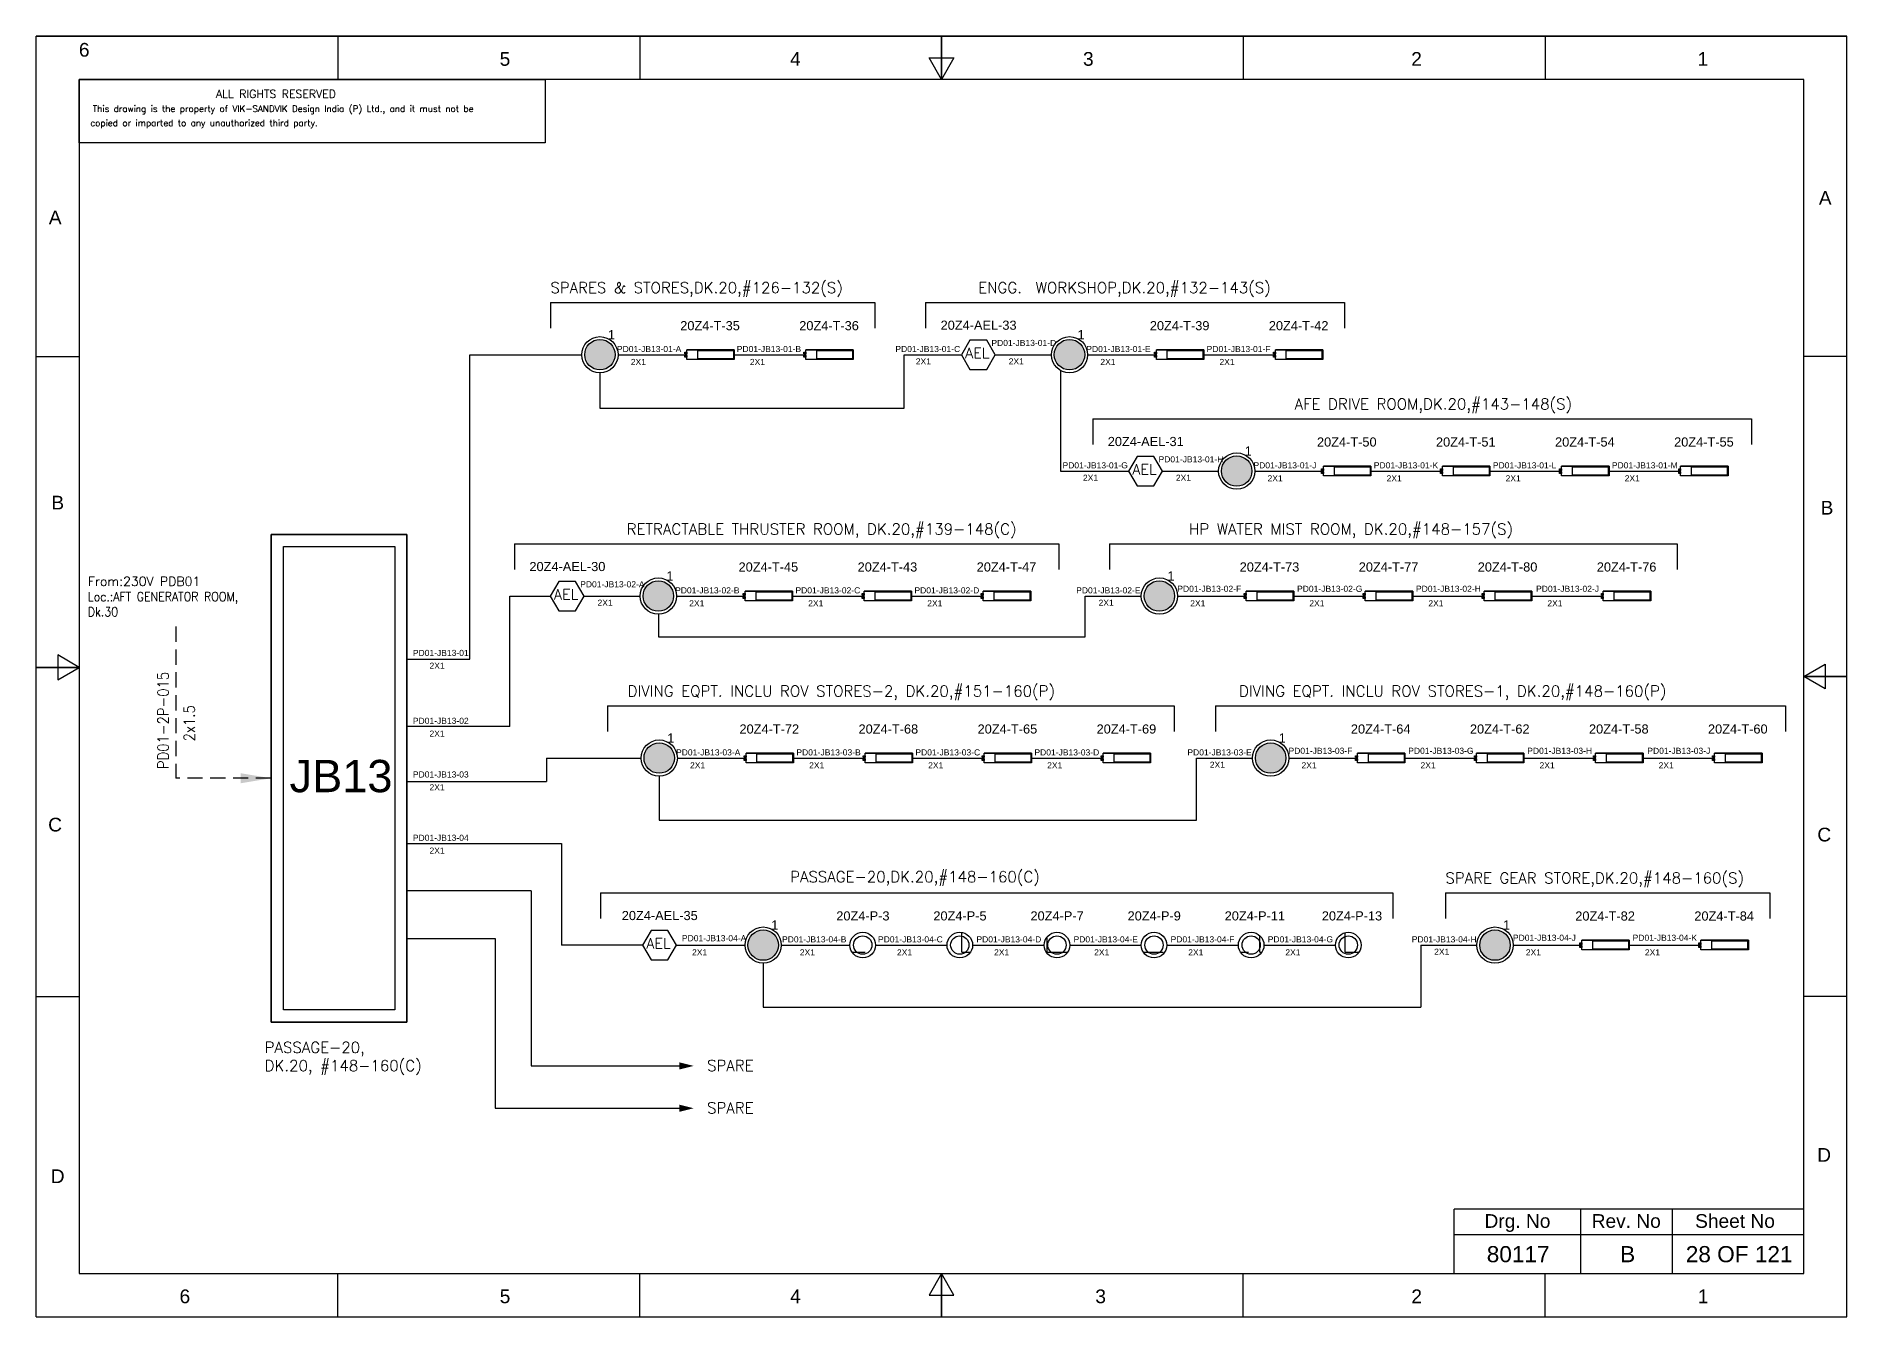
# Model space of a CAD drawing. Header units: inches. Extents: x -3311 to 1429, y -713 to 2436.
# Drawn here: x 497.8 to 794.8, y 1861.1 to 2071.1 of the extents above; entities that cross this region are included whole.
import ezdxf
from ezdxf.enums import TextEntityAlignment as Align

# ---------------------------------------------------------------- set-up
doc = ezdxf.new("R2010")
doc.units = ezdxf.units.IN
doc.linetypes.add('HIDDEN', pattern=[0.375, 0.25, -0.125])
doc.linetypes.add('SOLID', pattern=[0])
for name, color, linetype, lineweight in [('ELEC_TXT-025', 1, 'Continuous', 25), ('HEL-025', 1, 'Continuous', 25), ('HEL-035', 2, 'Continuous', 35)]:
    doc.layers.add(name, color=color, linetype=linetype, lineweight=lineweight)
doc.layers.add('LINE', color=3, linetype='SOLID')
doc.styles.add('_NORMAL', font='arial.ttf')
doc.styles.add('ROMANS', font='simplex.shx', dxfattribs={"width": 0.88})
doc.styles.get("Standard").update_dxf_attribs({"font": 'arial.ttf'})
doc.dimstyles.get("Standard").update_dxf_attribs({"dimtxt": 0.18, "dimasz": 0.18, "dimexe": 0.18, "dimexo": 0.0625, "dimgap": 0.09, "dimtad": 0, "dimtih": 1, "dimtoh": 1, "dimdec": 4, "dimzin": 0, "dimdsep": 46, "dimtxsty": 'Standard', "dimcen": 0.09, "dimadec": 0, "dimazin": 0, "dimtfac": 1, "dimtdec": 4, "dimtofl": 0, "dimtmove": 0, "dimatfit": 3, "dimfxl": 1, "dimtolj": 1, "dimtzin": 0, "dimarcsym": 0})
pattern_1 = [(0, (0, 0), (0, 6.985), [5.08, -1.905]), (90, (0, 0), (-6.985, 4e-16), [5.08, -1.905])]

# ---------------------------------------------------------------- blocks, each defined once
blk = doc.blocks.new('FIXED_KEY_SWITCH')
h = blk.add_hatch(color=1)
h.dxf.hatch_style = 1
edge = h.paths.add_edge_path()
edge.add_arc((848.13, 1737.46), 2.5, 0, 360)
at = {"color": 1}
blk.add_circle((848.13, 1737.46), 2.5, dxfattribs=at)
at = {"color": 7, "insert": (849.44, 1741.5), "char_height": 1.5, "attachment_point": 1, "style": '_NORMAL'}
blk.add_mtext_dynamic_manual_height_columns('1', width=1.5, gutter_width=7.5, heights=[0], dxfattribs=at)
blk = doc.blocks.new('SWT')
blk.add_blockref('FIXED_KEY_SWITCH', (0, 0))
blk.add_attdef('TAG_NO', (844.55, 1741.11), '', height=1.5)
blk = doc.blocks.new('2A')
at = {"color": 7, "lineweight": -3, "ltscale": 2.5}
blk.add_line((790.02, 1997.62, -0.03), (782.23, 1997.62, -0.03), dxfattribs=at)
at = {"color": 7, "lineweight": -3, "ltscale": 2.5, "elevation": -0.03}
for points in [[(781.91, 1997.21), (782.23, 1997.21), (782.23, 1996.94), (781.91, 1996.94)], [(781.91, 1996.7), (782.23, 1996.7), (782.23, 1996.44), (781.91, 1996.44)], [(782.23, 1997.62), (790.02, 1997.62), (790.02, 1996.02), (782.23, 1996.02)], [(784.03, 1997.5), (789.88, 1997.5), (789.88, 1996.14), (784.03, 1996.14)]]:
    blk.add_lwpolyline(points, close=True, dxfattribs=at)
blk = doc.blocks.new('LED TUBE LIGHT 30W')
blk.add_blockref('2A', (179.91, -357.89))
blk.add_attdef('TAG_NO.', (962.52, 1642.97), '', height=1.5)
blk = doc.blocks.new('fr')
at = {"color": 7, "linetype": 'Continuous'}
for p, q in [((33763.99, 4500.4), (33466.99, 4500.4)), ((33466.99, 4500.4), (33763.99, 4500.4)), ((33466.99, 4290.33), (33466.99, 4500.4)), ((33516.49, 4500.4), (33516.49, 4493.33)), ((33565.99, 4500.4), (33565.99, 4493.33)), ((33615.49, 4500.4), (33615.49, 4493.33)), ((33615.49, 4493.33), (33615.49, 4500.4)), ((33615.49, 4500.4), (33615.49, 4493.33)), ((33664.99, 4500.4), (33664.99, 4493.33)), ((33714.49, 4500.4), (33714.49, 4493.33)), ((33763.99, 4290.33), (33763.99, 4500.4)), ((33763.99, 4290.33), (33763.99, 4500.4)), ((33615.49, 4493.33), (33613.45, 4496.87)), ((33613.45, 4496.87), (33617.53, 4496.87)), ((33617.53, 4496.87), (33615.49, 4493.33)), ((33756.92, 4493.33), (33474.06, 4493.33)), ((33474.06, 4493.33), (33474.06, 4297.41)), ((33756.92, 4297.41), (33756.92, 4493.33)), ((33466.99, 4447.89), (33474.06, 4447.89)), ((33763.99, 4447.89), (33756.92, 4447.89)), ((33474.06, 4396.87), (33470.53, 4398.91)), ((33470.53, 4398.91), (33470.53, 4394.83)), ((33466.99, 4396.87), (33474.06, 4396.87)), ((33474.06, 4396.87), (33466.99, 4396.87)), ((33466.99, 4396.87), (33474.06, 4396.87)), ((33470.53, 4394.83), (33474.06, 4396.87)), ((33756.92, 4395.37), (33760.45, 4397.41)), ((33760.45, 4397.41), (33760.45, 4393.33)), ((33763.99, 4395.37), (33756.92, 4395.37)), ((33760.45, 4393.33), (33756.92, 4395.37)), ((33756.92, 4395.37), (33763.99, 4395.37)), ((33763.99, 4395.37), (33756.92, 4395.37)), ((33466.99, 4342.85), (33474.06, 4342.85)), ((33763.99, 4342.85), (33756.92, 4342.85)), ((33474.06, 4297.41), (33756.92, 4297.41)), ((33516.49, 4290.33), (33516.49, 4297.41)), ((33565.99, 4290.33), (33565.99, 4297.41)), ((33615.49, 4297.41), (33613.45, 4293.87)), ((33615.49, 4290.33), (33615.49, 4297.41)), ((33617.53, 4293.87), (33615.49, 4297.41)), ((33615.49, 4297.41), (33615.49, 4290.33)), ((33615.49, 4290.33), (33615.49, 4297.41)), ((33664.99, 4290.33), (33664.99, 4297.41)), ((33714.49, 4290.33), (33714.49, 4297.41)), ((33613.45, 4293.87), (33617.53, 4293.87)), ((33466.99, 4290.33), (33763.99, 4290.33)), ((33466.99, 4290.33), (33763.99, 4290.33))]:
    blk.add_line(p, q, dxfattribs=at)
at = {"color": 7, "style": '_NORMAL'}
for s, p in [('6', (33474.86, 4498.18)), ('5', (33543.88, 4496.68)), ('4', (33591.52, 4496.68)), ('3', (33639.57, 4496.68)), ('2', (33693.41, 4496.68)), ('1', (33740.39, 4496.68)), ('A', (33760.45, 4473.88)), ('A', (33470.1, 4470.68)), ('B', (33470.52, 4423.9)), ('B', (33760.74, 4423.06)), ('C', (33470.08, 4371.07)), ('C', (33760.29, 4369.44)), ('D', (33760.27, 4316.89)), ('D', (33470.51, 4313.39)), ('6', (33491.37, 4293.69)), ('5', (33543.89, 4293.69)), ('4', (33591.53, 4293.69)), ('3', (33641.59, 4293.69)), ('2', (33693.43, 4293.69)), ('1', (33740.41, 4293.69))]:
    blk.add_text(s, height=2.25, dxfattribs=at).set_placement(p, align=Align.MIDDLE_CENTER)
blk = doc.blocks.new('A$C4BAD7D21')
at = {"layer": 'HEL-025'}
blk.add_lwpolyline([(-34000, 0), (-34000, 2086), (-18714, 2086), (-18714, 0)], close=True, dxfattribs=at)
at = {"layer": 'HEL-025', "style": 'ROMANS'}
for s, p in [('This drawing is the property of VIK-SANDVIK Design India (P) Ltd., and it must not be', (-33558, 1016)), (' copied or imparted to any unauthorized third party.', (-33785, 550))]:
    blk.add_text(s, height=210, dxfattribs=at).set_placement(p)
at = {"layer": 'HEL-035', "style": 'ROMANS'}
blk.add_text('     ALL RIGHTS RESERVED', height=262.5, dxfattribs=at).set_placement((-30497, 1476))
blk = doc.blocks.new('AEL')
at = {"color": 4}
blk.add_lwpolyline([(989.98, -190.09), (992.75, -190.09), (994.14, -187.69), (992.75, -185.28), (989.98, -185.28), (988.59, -187.69)], close=True, dxfattribs=at)
at = {"color": 4, "style": 'ROMANS'}
blk.add_text('AEL', height=1.725, dxfattribs=at).set_placement((989.2, -188.27))
blk = doc.blocks.new('AEL_L')
blk.add_blockref('AEL', (0, 0))
blk.add_attdef('TAG_NO', (986.55, -183.59), '', height=1.5)
blk = doc.blocks.new('1')
h = blk.add_hatch()
h.set_pattern_fill('ANGLE', color=6)
h.set_pattern_definition(pattern_1)
h.paths.add_polyline_path([(303.23, 2044.43, 1), (306.22, 2044.43, 1)], flags=0)
h.paths.add_polyline_path([(302.63, 2044.43, 1), (306.83, 2044.43, 1)])
h.paths.add_polyline_path([(306.22, 2044.43, -1), (303.23, 2044.43, -1)], flags=16)
h = blk.add_hatch()
h.set_pattern_fill('ANGLE', color=6)
h.set_pattern_definition(pattern_1)
h.paths.add_polyline_path([(303.23, 2044.43, 1), (306.22, 2044.43, 1)])
at = {"color": 6}
for radius in [2.1, 1.5]:
    blk.add_circle((304.73, 2044.43), radius, dxfattribs=at)
blk = doc.blocks.new('LED PENDENT LIGHT 15W')
blk.add_blockref('1', (0, 0))
blk.add_attdef('TAG_NO', (301.63, 2048.1), '', height=1.5)

msp = doc.modelspace()

# ---------------------------------------------------------------- linework, layer by layer
for p, q in [((582.12, 2027.43, -0.02), (635.35, 2027.43, -0.02)), ((643.66, 2027.43, -0.1), (712.38, 2027.43, -0.1)), ((568.89, 1968.92), (568.89, 2018.88)), ((640.17, 2010.13, -0.02), (640.17, 2018.88, -0.02)), ((590.24, 2015.91, -0.02), (590.24, 2010.13, -0.02)), ((665.81, 2016.29, -0.1), (665.81, 1999.78, -0.1)), ((590.24, 2010.13, -0.02), (640.17, 2010.13, -0.02)), ((671.08, 2008.35, -0.14), (779.15, 2008.35, -0.14)), ((576.21, 1987.84, -0.02), (665.49, 1987.84, -0.02)), ((673.84, 1987.84, -0.02), (766.97, 1987.84, -0.02)), ((669.83, 1972.6, -0.02), (669.83, 1979.3, -0.02)), ((599.82, 1976.32, -0.02), (599.82, 1972.6, -0.02)), ((599.82, 1972.6, -0.02), (669.83, 1972.6, -0.02)), ((591.49, 1961.27, -0.02), (684.42, 1961.27, -0.02)), ((691.19, 1961.27, -0.04), (784.71, 1961.27, -0.04)), ((581.49, 1952.72, 0.01), (581.49, 1948.9, -0.02)), ((688.07, 1942.53, -0.02), (688.07, 1952.72, -0.02)), ((599.97, 1949.74, -0.02), (599.97, 1942.53, -0.02)), ((599.97, 1942.53, -0.02), (688.07, 1942.53, -0.02)), ((583.92, 1938.73), (583.92, 1922.04)), ((578.96, 1930.93), (558.57, 1930.93)), ((590.33, 1930.59, -0.03), (720.31, 1930.59, -0.03)), ((728.94, 1930.59, -0.21), (782.17, 1930.59, -0.21)), ((597.23, 1922.04), (583.92, 1922.04)), ((724.88, 1922.04, -0.19), (724.88, 1911.85, -0.19)), ((617.02, 1919.07, -0.03), (617.02, 1911.85, -0.03)), ((617.02, 1911.85, -0.03), (724.88, 1911.85, -0.03))]:
    msp.add_line(p, q)
at = {"color": 7, "linetype": 'Continuous'}
for p, q in [((787.69, 1878.73), (730.37, 1878.73)), ((730.37, 1868.14), (730.37, 1878.73)), ((751.15, 1868.14), (751.15, 1878.73)), ((766.16, 1868.14), (766.16, 1878.73)), ((730.37, 1874.55), (787.69, 1874.55))]:
    msp.add_line(p, q, dxfattribs=at)
at = {"linetype": 'HIDDEN', "ltscale": 10}
msp.add_lwpolyline([(520.67, 1974.29), (520.67, 1949.41)], dxfattribs=at)
for points in [[(603.25, 1902.22, 1.18, 0, 0), (605.61, 1902.22, 0, 0, 0)], [(603.25, 1895.27, 1.18, 0, 0), (605.61, 1895.27, 0, 0, 0)]]:
    msp.add_lwpolyline(points, format="xyseb")
at = {"layer": 'LINE', "color": 0}
for p, q in [((582.12, 2027.43, -0.02), (582.12, 2023.24, -0.02)), ((635.35, 2027.43, -0.02), (635.35, 2023.24, -0.02)), ((643.66, 2027.43, -0.1), (643.66, 2023.24, -0.1)), ((712.38, 2027.43, -0.1), (712.38, 2023.24, -0.1)), ((568.89, 2018.88, -0.01), (587.27, 2018.88, -0.02)), ((593.21, 2018.88, -0.02), (604.47, 2018.88, -0.05)), ((612.27, 2018.88, -0.05), (623.99, 2018.88, -0.08)), ((640.17, 2018.88, -0.05), (649.53, 2018.88, -0.08)), ((655.09, 2018.88, -0.08), (664.3, 2018.88, -0.1)), ((670.24, 2018.88, -0.1), (681.5, 2018.88, -0.13)), ((689.3, 2018.88, -0.13), (701.03, 2018.88, -0.15)), ((671.08, 2008.35, -0.14), (671.08, 2004.16, -0.14)), ((779.15, 2008.35, -0.14), (779.15, 2004.16, -0.14)), ((665.81, 1999.8, -0.1), (676.95, 1999.8, -0.12)), ((682.51, 1999.8, -0.12), (691.72, 1999.8, -0.14)), ((697.66, 1999.8, -0.14), (708.92, 1999.8, -0.17)), ((716.72, 1999.8, -0.17), (728.45, 1999.8, -0.2)), ((736.24, 1999.8, -0.2), (747.97, 1999.8, -0.22)), ((755.77, 1999.8, -0.22), (767.5, 1999.8, -0.25)), ((536.31, 1989.41), (536.31, 1909.41)), ((558.57, 1989.41), (536.31, 1989.41)), ((558.57, 1909.41), (558.57, 1989.41)), ((576.21, 1987.84, -0.02), (576.21, 1983.66, -0.02)), ((665.49, 1987.84, -0.02), (665.49, 1983.66, -0.02)), ((673.84, 1987.84, -0.02), (673.84, 1983.66, -0.02)), ((766.97, 1987.84, -0.02), (766.97, 1983.66, -0.02)), ((575.46, 1957.92), (575.46, 1979.3)), ((575.46, 1979.3, 0.01), (582.08, 1979.3)), ((587.63, 1979.3), (596.84, 1979.3, -0.02)), ((602.79, 1979.3, -0.02), (614.04, 1979.3, -0.05)), ((621.84, 1979.3, -0.05), (633.57, 1979.3, -0.08)), ((641.37, 1979.3, -0.08), (653.1, 1979.3, -0.1)), ((669.83, 1979.3, -0.02), (679.04, 1979.3, -0.04)), ((684.99, 1979.3, -0.05), (696.24, 1979.3, -0.07)), ((704.04, 1979.3, -0.07), (715.77, 1979.3, -0.1)), ((723.57, 1979.3, -0.1), (735.3, 1979.3, -0.13)), ((743.09, 1979.3, -0.13), (754.82, 1979.3, -0.15)), ((558.57, 1968.92), (568.89, 1968.92)), ((591.49, 1961.27, -0.02), (591.49, 1957.08, -0.02)), ((684.42, 1961.27, -0.02), (684.42, 1957.08, -0.02)), ((691.19, 1961.27, -0.04), (691.19, 1957.08, -0.04)), ((784.71, 1961.27, -0.04), (784.71, 1957.08, -0.04)), ((575.46, 1957.92), (558.57, 1957.92)), ((581.49, 1952.72, 0.01), (596.99, 1952.72, -0.02)), ((602.94, 1952.72, -0.02), (614.19, 1952.72, -0.05)), ((621.99, 1952.72, -0.05), (633.72, 1952.72, -0.08)), ((641.52, 1952.72, -0.08), (653.25, 1952.72, -0.1)), ((661.05, 1952.72, -0.1), (672.77, 1952.72, -0.13)), ((688.07, 1952.72, -0.02), (697.28, 1952.72, -0.04)), ((703.23, 1952.72, -0.05), (714.48, 1952.72, -0.07)), ((722.28, 1952.72, -0.07), (734.01, 1952.72, -0.1)), ((741.81, 1952.72, -0.1), (753.54, 1952.72, -0.13)), ((761.34, 1952.72, -0.13), (773.07, 1952.72, -0.15)), ((558.57, 1948.9, 0.06), (581.49, 1948.9, 0.02)), ((558.57, 1938.73), (583.92, 1938.73)), ((578.96, 1930.93), (578.96, 1902.22)), ((590.33, 1930.59, -0.03), (590.33, 1926.4, -0.03)), ((720.31, 1930.59, -0.03), (720.31, 1926.4, -0.03)), ((728.94, 1930.59, -0.21), (728.94, 1926.4, -0.21)), ((782.17, 1930.59, -0.21), (782.17, 1926.4, -0.21)), ((558.57, 1923.13), (573.03, 1923.13)), ((573.03, 1923.13), (573.03, 1895.27)), ((602.79, 1922.04), (614.04, 1922.04, -0.03)), ((619.99, 1922.04, -0.03), (631.24, 1922.04, -0.05)), ((635.44, 1922.04, -0.05), (647.17, 1922.04, -0.08)), ((651.37, 1922.04, -0.08), (663.1, 1922.04, -0.11)), ((667.3, 1922.04, -0.11), (679.03, 1922.04, -0.14)), ((683.23, 1922.04, -0.14), (694.96, 1922.04, -0.16)), ((699.16, 1922.04, -0.16), (710.88, 1922.04, -0.19)), ((724.88, 1922.04, -0.19), (734.09, 1922.04, -0.21)), ((740.04, 1922.04, -0.21), (751.29, 1922.04, -0.24)), ((759.09, 1922.04, -0.24), (770.82, 1922.04, -0.27)), ((536.31, 1909.41), (558.57, 1909.41)), ((578.96, 1902.22), (603.34, 1902.22)), ((573.03, 1895.27), (603.34, 1895.27))]:
    msp.add_line(p, q, dxfattribs=at)
for points in [[(536.31, 1989.41), (558.57, 1989.41), (558.57, 1909.41), (536.31, 1909.41)], [(538.31, 1987.41), (556.57, 1987.41), (556.57, 1911.41), (538.31, 1911.41)]]:
    msp.add_lwpolyline(points, close=True, dxfattribs=at)
for centre in [(590.24, 2018.88, -0.02), (667.27, 2018.88, -0.1), (694.69, 1999.8, -0.14), (599.82, 1979.3, -0.02), (682.01, 1979.3, -0.04), (599.97, 1952.72, -0.02), (700.26, 1952.72, -0.04), (617.02, 1922.04, -0.03), (737.06, 1922.04, -0.21)]:
    msp.add_circle(centre, 2.97, dxfattribs=at)

# ---------------------------------------------------------------- block references
for name, p in [('fr', (-32969.22, -2429.27)), ('SWT', (-257.89, 281.43, -0.02)), ('SWT', (-180.86, 281.43, -0.1)), ('SWT', (-153.44, 262.34, -0.14)), ('SWT', (-248.31, 241.84, -0.02)), ('SWT', (-166.12, 241.84, -0.04)), ('SWT', (-248.16, 215.26, -0.02)), ('SWT', (-147.87, 215.26, -0.04)), ('SWT', (-231.11, 184.58, -0.03)), ('SWT', (-111.07, 184.58, -0.21))]:
    msp.add_blockref(name, p)
ref = msp.add_blockref('LED TUBE LIGHT 30W', (-357.66, 379.96, -0.02))
ref.add_attrib('TAG_NO.', '20Z4-T-35', (603.41, 2022.9, -0.02), dxfattribs={"height": 1.5})
ref = msp.add_blockref('LED TUBE LIGHT 30W', (-338.14, 379.96, -0.05))
ref.add_attrib('TAG_NO.', '20Z4-T-36', (622.93, 2022.9, -0.05), dxfattribs={"height": 1.5})
ref = msp.add_blockref('AEL_L', (-339.05, 2206.57, -0.08))
ref.add_attrib('TAG_NO', '20Z4-AEL-33', (646.12, 2022.98, -0.08), dxfattribs={"color": 4, "height": 1.5})
ref = msp.add_blockref('LED TUBE LIGHT 30W', (-280.63, 379.96, -0.1))
ref.add_attrib('TAG_NO.', '20Z4-T-39', (680.44, 2022.9, -0.1), dxfattribs={"height": 1.5})
ref = msp.add_blockref('LED TUBE LIGHT 30W', (-261.11, 379.96, -0.13))
ref.add_attrib('TAG_NO.', '20Z4-T-42', (699.96, 2022.9, -0.13), dxfattribs={"height": 1.5})
ref = msp.add_blockref('AEL_L', (-311.63, 2187.49, -0.12))
ref.add_attrib('TAG_NO', '20Z4-AEL-31', (673.54, 2003.9, -0.12), dxfattribs={"color": 4, "height": 1.5})
ref = msp.add_blockref('LED TUBE LIGHT 30W', (-253.21, 360.87, -0.14))
ref.add_attrib('TAG_NO.', '20Z4-T-50', (707.86, 2003.82, -0.14), dxfattribs={"height": 1.5})
ref = msp.add_blockref('LED TUBE LIGHT 30W', (-233.69, 360.87, -0.17))
ref.add_attrib('TAG_NO.', '20Z4-T-51', (727.38, 2003.82, -0.17), dxfattribs={"height": 1.5})
ref = msp.add_blockref('LED TUBE LIGHT 30W', (-214.16, 360.87, -0.2))
ref.add_attrib('TAG_NO.', '20Z4-T-54', (746.91, 2003.82, -0.2), dxfattribs={"height": 1.5})
ref = msp.add_blockref('LED TUBE LIGHT 30W', (-194.63, 360.87, -0.22))
ref.add_attrib('TAG_NO.', '20Z4-T-55', (766.44, 2003.82, -0.22), dxfattribs={"height": 1.5})
ref = msp.add_blockref('AEL_L', (-406.51, 2166.98))
ref.add_attrib('TAG_NO', '20Z4-AEL-30', (578.67, 1983.39), dxfattribs={"color": 4, "height": 1.5})
ref = msp.add_blockref('LED TUBE LIGHT 30W', (-348.09, 340.37, -0.02))
ref.add_attrib('TAG_NO.', '20Z4-T-45', (612.98, 1983.32, -0.02), dxfattribs={"height": 1.5})
ref = msp.add_blockref('LED TUBE LIGHT 30W', (-328.56, 340.37, -0.05))
ref.add_attrib('TAG_NO.', '20Z4-T-43', (632.51, 1983.32, -0.05), dxfattribs={"height": 1.5})
ref = msp.add_blockref('LED TUBE LIGHT 30W', (-309.03, 340.37, -0.08))
ref.add_attrib('TAG_NO.', '20Z4-T-47', (652.04, 1983.32, -0.08), dxfattribs={"height": 1.5})
ref = msp.add_blockref('LED TUBE LIGHT 30W', (-265.89, 340.37, -0.04))
ref.add_attrib('TAG_NO.', '20Z4-T-73', (695.18, 1983.32, -0.04), dxfattribs={"height": 1.5})
ref = msp.add_blockref('LED TUBE LIGHT 30W', (-246.36, 340.37, -0.07))
ref.add_attrib('TAG_NO.', '20Z4-T-77', (714.71, 1983.32, -0.07), dxfattribs={"height": 1.5})
ref = msp.add_blockref('LED TUBE LIGHT 30W', (-226.84, 340.37, -0.1))
ref.add_attrib('TAG_NO.', '20Z4-T-80', (734.23, 1983.32, -0.1), dxfattribs={"height": 1.5})
ref = msp.add_blockref('LED TUBE LIGHT 30W', (-207.31, 340.37, -0.13))
ref.add_attrib('TAG_NO.', '20Z4-T-76', (753.76, 1983.32, -0.13), dxfattribs={"height": 1.5})
ref = msp.add_blockref('LED TUBE LIGHT 30W', (-347.94, 313.79, -0.02))
ref.add_attrib('TAG_NO.', '20Z4-T-72', (613.13, 1956.74, -0.02), dxfattribs={"height": 1.5})
ref = msp.add_blockref('LED TUBE LIGHT 30W', (-328.41, 313.79, -0.05))
ref.add_attrib('TAG_NO.', '20Z4-T-68', (632.66, 1956.74, -0.05), dxfattribs={"height": 1.5})
ref = msp.add_blockref('LED TUBE LIGHT 30W', (-308.88, 313.79, -0.08))
ref.add_attrib('TAG_NO.', '20Z4-T-65', (652.19, 1956.74, -0.08), dxfattribs={"height": 1.5})
ref = msp.add_blockref('LED TUBE LIGHT 30W', (-289.36, 313.79, -0.1))
ref.add_attrib('TAG_NO.', '20Z4-T-69', (671.71, 1956.74, -0.1), dxfattribs={"height": 1.5})
ref = msp.add_blockref('LED TUBE LIGHT 30W', (-247.65, 313.79, -0.04))
ref.add_attrib('TAG_NO.', '20Z4-T-64', (713.42, 1956.74, -0.04), dxfattribs={"height": 1.5})
ref = msp.add_blockref('LED TUBE LIGHT 30W', (-228.12, 313.79, -0.07))
ref.add_attrib('TAG_NO.', '20Z4-T-62', (732.95, 1956.74, -0.07), dxfattribs={"height": 1.5})
ref = msp.add_blockref('LED TUBE LIGHT 30W', (-208.59, 313.79, -0.1))
ref.add_attrib('TAG_NO.', '20Z4-T-58', (752.48, 1956.74, -0.1), dxfattribs={"height": 1.5})
ref = msp.add_blockref('LED TUBE LIGHT 30W', (-189.07, 313.79, -0.13))
ref.add_attrib('TAG_NO.', '20Z4-T-60', (772, 1956.74, -0.13), dxfattribs={"height": 1.5})
ref = msp.add_blockref('AEL_L', (-391.35, 2109.73))
ref.add_attrib('TAG_NO', '20Z4-AEL-35', (593.82, 1926.14), dxfattribs={"color": 4, "height": 1.5})
ref = msp.add_blockref('LED PENDENT LIGHT 15W', (328.62, -122.39, -0.05))
ref.add_attrib('TAG_NO', '20Z4-P-3', (629.01, 1926.08, -0.05), dxfattribs={"height": 1.5})
ref = msp.add_blockref('LED PENDENT LIGHT 15W', (344.54, -122.39, -0.08))
ref.add_attrib('TAG_NO', '20Z4-P-5', (644.93, 1926.08, -0.08), dxfattribs={"height": 1.5})
ref = msp.add_blockref('LED PENDENT LIGHT 15W', (360.47, -122.39, -0.11))
ref.add_attrib('TAG_NO', '20Z4-P-7', (660.86, 1926.08, -0.11), dxfattribs={"height": 1.5})
ref = msp.add_blockref('LED PENDENT LIGHT 15W', (376.4, -122.39, -0.14))
ref.add_attrib('TAG_NO', '20Z4-P-9', (676.79, 1926.08, -0.14), dxfattribs={"height": 1.5})
ref = msp.add_blockref('LED PENDENT LIGHT 15W', (392.33, -122.39, -0.16))
ref.add_attrib('TAG_NO', '20Z4-P-11', (692.72, 1926.08, -0.16), dxfattribs={"height": 1.5})
ref = msp.add_blockref('LED PENDENT LIGHT 15W', (408.26, -122.39, -0.19))
ref.add_attrib('TAG_NO', '20Z4-P-13', (708.65, 1926.08, -0.19), dxfattribs={"height": 1.5})
ref = msp.add_blockref('LED TUBE LIGHT 30W', (-210.84, 283.11, -0.21))
ref.add_attrib('TAG_NO.', '20Z4-T-82', (750.23, 1926.06, -0.21), dxfattribs={"height": 1.5})
ref = msp.add_blockref('LED TUBE LIGHT 30W', (-191.31, 283.11, -0.24))
ref.add_attrib('TAG_NO.', '20Z4-T-84', (769.76, 1926.06, -0.24), dxfattribs={"height": 1.5})
at = {"layer": 'ELEC_TXT-025', "color": 0, "xscale": 0.005, "yscale": 0.005, "zscale": 0.005}
msp.add_blockref('A$C4BAD7D21', (674.84, 2053.63), dxfattribs=at)

# ---------------------------------------------------------------- texts
at = {"color": 7}
for s, p in [('PD01-JB13-01-A', (593.03, 2019.32, 0.03)), ('PD01-JB13-01-B', (612.68, 2019.32, 0)), ('PD01-JB13-01-C', (638.7, 2019.32, -0.05)), ('PD01-JB13-01-D', (654.45, 2020.32, -0.05)), ('PD01-JB13-01-E', (670.02, 2019.32, -0.05)), ('PD01-JB13-01-F', (689.76, 2019.32, -0.05)), ('2X1', (595.3, 2017.2, -0.02)), ('2X1', (614.83, 2017.2, -0.05)), ('2X1', (642.05, 2017.29, -0.05)), ('2X1', (657.29, 2017.29, -0.07)), ('2X1', (672.33, 2017.2, -0.1)), ('2X1', (691.86, 2017.2, -0.13)), ('PD01-JB13-01-H', (681.87, 2001.23, -0.09)), ('PD01-JB13-01-G', (666.12, 2000.24, -0.09)), ('2X1', (669.47, 1998.2, -0.09)), ('2X1', (684.71, 1998.2, -0.12)), ('PD01-JB13-01-J', (697.44, 2000.24, -0.09)), ('2X1', (699.75, 1998.11, -0.14)), ('PD01-JB13-01-K', (717.18, 2000.24, -0.09)), ('2X1', (719.28, 1998.11, -0.17)), ('PD01-JB13-01-L', (736.71, 2000.24, -0.12)), ('2X1', (738.8, 1998.11, -0.2)), ('PD01-JB13-01-M', (756.23, 2000.24, -0.15)), ('2X1', (758.33, 1998.11, -0.22)), ('PD01-JB13-02-A', (587, 1980.73, 0.03)), ('PD01-JB13-02-F', (684.95, 1979.99, -0.02)), ('PD01-JB13-02-G', (704.59, 1979.99, -0.04)), ('PD01-JB13-02-H', (724.1, 1979.99, -0.07)), ('PD01-JB13-02-J', (743.8, 1979.99, -0.1)), ('2X1', (589.84, 1977.7, 0)), ('PD01-JB13-02-B', (602.57, 1979.73, 0.03)), ('2X1', (604.88, 1977.61, -0.02)), ('PD01-JB13-02-C', (622.31, 1979.73, 0.03)), ('2X1', (624.4, 1977.61, -0.05)), ('PD01-JB13-02-D', (641.83, 1979.73)), ('2X1', (643.93, 1977.61, -0.08)), ('PD01-JB13-02-E', (668.36, 1979.73, 0.01)), ('2X1', (672.03, 1977.7, -0.02)), ('2X1', (687.07, 1977.61, -0.04)), ('2X1', (706.6, 1977.61, -0.07)), ('2X1', (726.13, 1977.61, -0.1)), ('2X1', (745.65, 1977.61, -0.13)), ('PD01-JB13-01', (559.55, 1969.47)), ('2X1', (562.28, 1967.37)), ('PD01-JB13-02', (559.55, 1958.33)), ('2X1', (562.28, 1956.23)), ('PD01-JB13-03-F', (703.19, 1953.41, -0.02)), ('PD01-JB13-03-G', (722.83, 1953.41, -0.04)), ('PD01-JB13-03-H', (742.35, 1953.41, -0.07)), ('PD01-JB13-03-J', (762.05, 1953.41, -0.1)), ('PD01-JB13-03-A', (602.72, 1953.15, 0.03)), ('2X1', (605.02, 1951.03, -0.02)), ('PD01-JB13-03-B', (622.46, 1953.15, 0.03)), ('2X1', (624.55, 1951.03, -0.05)), ('PD01-JB13-03-C', (641.98, 1953.15)), ('2X1', (644.08, 1951.03, -0.08)), ('PD01-JB13-03-D', (661.51, 1953.15, -0.03)), ('2X1', (663.6, 1951.03, -0.1)), ('PD01-JB13-03-E', (686.6, 1953.15, 0.01)), ('2X1', (690.28, 1951.12, -0.02)), ('2X1', (705.32, 1951.03, -0.04)), ('2X1', (724.84, 1951.03, -0.07)), ('2X1', (744.37, 1951.03, -0.1)), ('2X1', (763.9, 1951.03, -0.13)), ('PD01-JB13-03', (559.55, 1949.53)), ('2X1', (562.28, 1947.43)), ('PD01-JB13-04', (559.55, 1939.14)), ('2X1', (562.28, 1937.04)), ('PD01-JB13-04-A', (603.69, 1922.67, 0.03)), ('PD01-JB13-04-B', (620.11, 1922.48, 0.03)), ('PD01-JB13-04-C', (635.85, 1922.48, 0.03)), ('PD01-JB13-04-D', (652, 1922.48)), ('PD01-JB13-04-E', (667.93, 1922.48, -0.05)), ('PD01-JB13-04-F', (683.85, 1922.48, -0.05)), ('PD01-JB13-04-G', (699.78, 1922.48, -0.08)), ('PD01-JB13-04-H', (723.41, 1922.48, -0.16)), ('PD01-JB13-04-J', (740, 1922.74, -0.18)), ('PD01-JB13-04-K', (759.64, 1922.74, -0.21)), ('2X1', (605.35, 1920.35)), ('2X1', (623.03, 1920.35, -0.03)), ('2X1', (638.96, 1920.35, -0.05)), ('2X1', (654.89, 1920.35, -0.08)), ('2X1', (671.3, 1920.35, -0.11)), ('2X1', (686.74, 1920.35, -0.14)), ('2X1', (702.67, 1920.35, -0.16)), ('2X1', (727.08, 1920.45, -0.18)), ('2X1', (742.12, 1920.35, -0.21)), ('2X1', (761.65, 1920.35, -0.24))]:
    msp.add_text(s, height=1, dxfattribs=at).set_placement(p)
at = {"color": 7, "lineweight": 30}
msp.add_text('JB13', height=5.3, dxfattribs=at).set_placement((547.77, 1949.77), align=Align.MIDDLE_CENTER)
at = {"color": 7}
for s, height, p in [('Drg. No', 2.246, (740.75, 1876.78)), ('Rev. No', 2.246, (758.59, 1876.78)), ('Sheet No', 2.246, (776.43, 1876.78)), ('80117', 2.653, (740.86, 1871.34)), ('B', 2.65, (758.83, 1871.34)), ('28 OF 121', 2.653, (777.11, 1871.34))]:
    msp.add_text(s, height=height, dxfattribs=at).set_placement(p, align=Align.MIDDLE_CENTER)
at = {"color": 7, "char_height": 1.8, "attachment_point": 1, "style": '_NORMAL'}
for s, insert, width in [('{\\Fromans|c0;\\C2;SPARES & STORES,DK.20,#126-132(S)}', (582.11, 2030.78, -0.02), 55.0742), ('\\pxi-5.2381,l6.2381,t6.2381;{\\Fromans|c0;\\C2;ENGG.^IWORKSHOP,DK.20,#132-143(S)}', (650.49, 2030.78, -0.1), 55.0742), ('{\\Fromans|c0;\\C2;AFE DRIVE ROOM,DK.20,#143-148(S)}', (704.2, 2011.7, -0.14), 55.0742), ('{\\Fromans|c0;\\C2;RETRACTABLE THRUSTER ROOM, DK.20,#139-148(C)}', (594.63, 1991.19, -0.02), 98.9885), ('{\\Fromans|c0;\\C2;HP WATER MIST ROOM, DK.20,#148-157(S)}', (686.87, 1991.19, -0.02), 98.9885), ('{\\Fromans|c0;\\C2;DIVING EQPT. INCLU ROV STORES-2, DK.20,#151-160(P)}', (594.78, 1964.61, -0.02), 98.9885), ('{\\Fromans|c0;\\C2;DIVING EQPT. INCLU ROV STORES-1, DK.20,#148-160(P)}', (695.07, 1964.61, -0.04), 98.9885), ('{\\Fromans|c0;\\C2;SPARE GEAR STORE,DK.20,#148-160(S)}', (728.93, 1933.94, -0.21), 55.0742), ('{\\Fromans|c0;\\C2;PASSAGE-20, \\PDK.20, #148-160(C)}', (535.24, 1906.16), 32.418), ('{\\Fromans|c0;\\C2;SPARE}', (607.81, 1903.18), 8.1658), ('{\\Fromans|c0;\\C2;SPARE}', (607.81, 1896.23), 8.1658)]:
    msp.add_mtext(s, dxfattribs=dict(at, insert=insert, width=width))
at = {"color": 7, "insert": (506.23, 1982.46), "char_height": 1.5, "width": 36.8884, "attachment_point": 1}
msp.add_mtext('{\\Fromans|c0;\\C2;From:230V PDB01\\P\\Fsimplex|c0;\\W0.88;Loc.:AFT GENERATOR ROOM,      \\PDk.30}', dxfattribs=at)
at = {"color": 7, "insert": (517.69, 1950.91), "char_height": 1.8, "width": 17.1296, "attachment_point": 1, "rotation": 90, "style": '_NORMAL'}
msp.add_mtext('{\\Fromans|c0;\\W0.88;PD01-2P-015}', dxfattribs=at)
at = {"color": 7, "insert": (521.96, 1955.47), "char_height": 1.8, "attachment_point": 1, "rotation": 90, "style": '_NORMAL'}
msp.add_mtext('{\\Fsimplex|c0;\\W0.88;2x1.5}', dxfattribs=at)
at = {"color": 7, "insert": (621.44, 1934.14, -0.03), "char_height": 1.8, "attachment_point": 1, "style": '_NORMAL'}
msp.add_mtext('{\\Fromans|c0;\\C2;PASSAGE-20,DK.20,#148-160(C)}', dxfattribs=at)

# ---------------------------------------------------------------- leaders
at = {"linetype": 'HIDDEN', "ltscale": 10}
msp.add_leader([(536.31, 1949.41), (520.67, 1949.41)], dimstyle='Standard', override={"dimasz": 5, "dimarcsym": 1}, dxfattribs=at)

doc.saveas('drawing.dxf')
